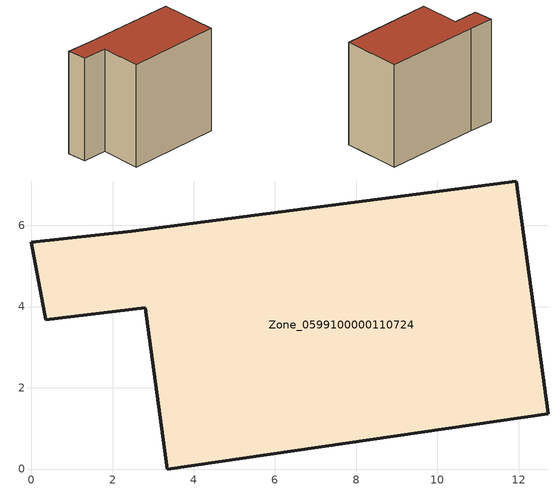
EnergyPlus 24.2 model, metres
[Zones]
Zone_0599100000110724
 floor ground (C_G): 11.94,7.09 12.73,1.37 3.35,0 2.8,3.97 0.35,3.67 0,5.58 2.47,5.85 z0
 wall outside (C_F): 0.35,3.67 2.8,3.97 3.35,0 12.73,1.37 11.94,7.09 2.47,5.85 0,5.58 0.35,3.67 z0:10.48
 roof outside (C_R): 3.35,0 12.73,1.37 11.94,7.09 2.47,5.85 0,5.58 0.35,3.67 2.8,3.97 z10.48
[BUILDING]
Pand.0599100000110724: North Axis=0; Terrain=City; Loads Convergence Tolerance Value=0.04; Temperature Convergence Tolerance Value=0.4; Solar Distribution=FullExterior; Maximum Number of Warmup Days=25; Minimum Number of Warmup Days=1
[Site:Location]
Rotterdam.The.Hague.AP_ZH_NLD Design_Conditions: Latitude=51.96; Longitude=4.45; Time Zone=1; Elevation=-4.5
[SITE:GROUNDTEMPERATURE:BUILDINGSURFACE]
18, 18, 18, 18, 18, 18, 18, 18, 18, 18, 18, 18
[MATERIAL] Thermal Absorptance=0.9; Solar Absorptance=0.7; Visible Absorptance=0.7
Name | Roughness | Thickness | Conductivity | Density | Specific Heat
G.TI.1946 | MediumSmooth | 0.15 | 1 | 540 | 1210
F.TI.1946 | Rough | 0.3 | 0.857143 | 1920 | 840
R.TI.1946 | MediumRough | 0.2 | 0.1 | 1500 | 1000
[CONSTRUCTION]
C_G: G.TI.1946
C_F: F.TI.1946
C_R: R.TI.1946
[ZONE]
Zone_0599100000110724: Type=1; Multiplier=1; Ceiling Height=Autocalculate; Volume=Autocalculate; Floor Area=autocalculate; Part of Total Floor Area=Yes
[ZONEINFILTRATION:DESIGNFLOWRATE]
Infil_Zone_0599100000110724: Zone or ZoneList or Space or SpaceList=Zone_0599100000110724; Schedule=AlwaysOn; Design Flow Rate Calculation Method=Flow/Area; Flow Rate per Floor Area=0.003; Constant Term Coefficient=1; Temperature Term Coefficient=0; Velocity Term Coefficient=0; Velocity Squared Term Coefficient=0
[HVACTEMPLATE:ZONE:IDEALLOADSAIRSYSTEM]
Zone_0599100000110724: Maximum Heating Supply Air Temperature=50; Minimum Cooling Supply Air Temperature=13; Maximum Heating Supply Air Humidity Ratio=0.0156; Minimum Cooling Supply Air Humidity Ratio=0.0077; Heating Limit=NoLimit; Cooling Limit=NoLimit; Dehumidification Control Type=ConstantSensibleHeatRatio; Cooling Sensible Heat Ratio=0.7; Dehumidification Setpoint=60; Humidification Control Type=None; Humidification Setpoint=30; Outdoor Air Method=None; Outdoor Air Flow Rate per Person=0.00944; Outdoor Air Flow Rate per Zone Floor Area=0; Outdoor Air Flow Rate per Zone=0; Demand Controlled Ventilation Type=None; Outdoor Air Economizer Type=NoEconomizer; Heat Recovery Type=None; Sensible Heat Recovery Effectiveness=0.7; Latent Heat Recovery Effectiveness=0.65
[ZONECONTROL:THERMOSTAT]
ThermostatControl_Zone_0599100000110724: Zone or ZoneList=Zone_0599100000110724; Control Type Schedule=DualSetpointControlType; Control 1=Thermostat_Zone_0599100000110724; Temperature Difference Between Cutout And Setpoint=0
[THERMOSTATSETPOINT:DUALSETPOINT]
Thermostat_Zone_0599100000110724: Heating Setpoint Temperature Schedule=HeatingSetpoint_Zone_0599100000110724; Cooling Setpoint Temperature Schedule=CoolingSetpoint_Zone_0599100000110724
[SCHEDULE:COMPACT]
HeatingSetpoint_Zone_0599100000110724: Through: 12/31, For: AllDays, Until: 24:00, 21
CoolingSetpoint_Zone_0599100000110724: Through: 12/31, For: AllDays, Until: 24:00, 24
DualSetpointControlType: Through: 12/31, For: AllDays, Until: 24:00, 4
AlwaysOn: Through: 12/31, For: AllDays, Until: 24:00, 1
